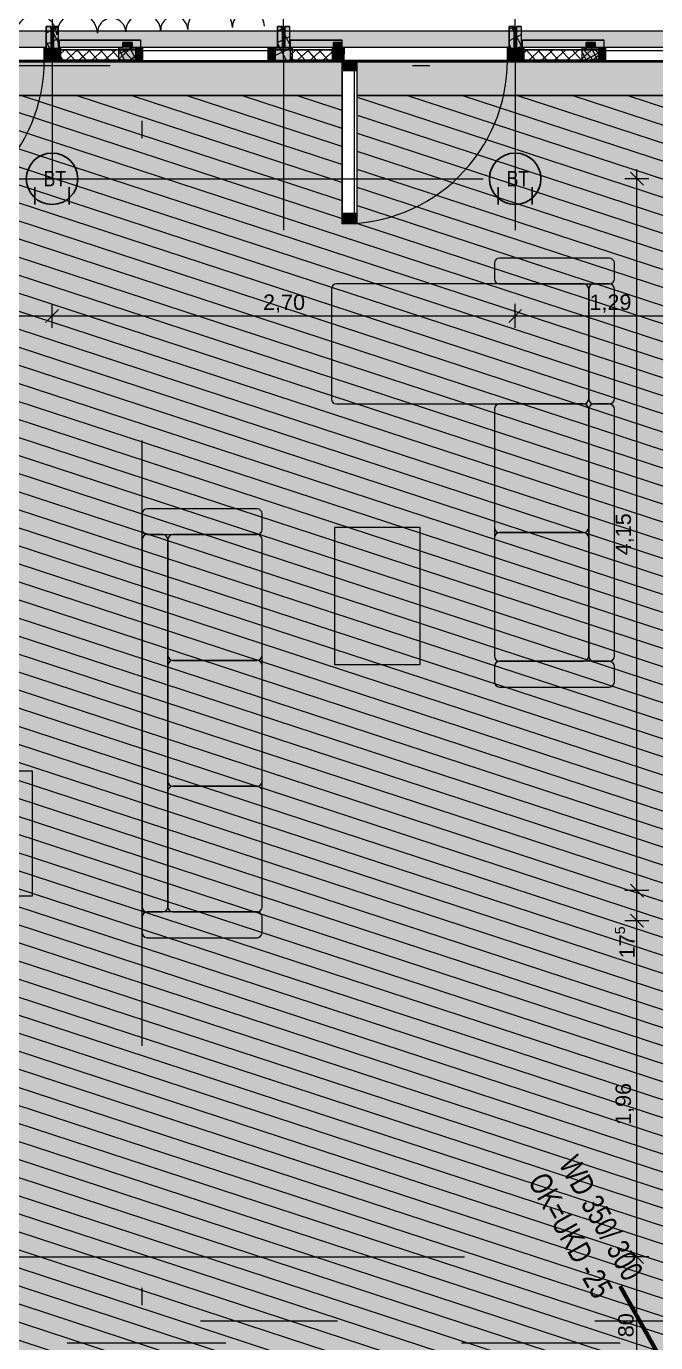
# Model space of a CAD drawing. Header units: metres. Extents: x -22.4 to 53.1, y 133.6 to 157.9.
# Drawn here: x -5.83 to -2.16, y 145.6 to 153.28 of the extents above; entities that cross this region are included whole.
import ezdxf

# ---------------------------------------------------------------- set-up
doc = ezdxf.new("R2010")
doc.units = ezdxf.units.M
doc.header["$MEASUREMENT"] = 0
for name, pattern in [('Achse', [0.0023, 0.0015, -0.0008]), ('Punktlinie', [0.0035, 0, -0.0035]), ('Strichlinie-über-Schnitt', [0.0023, 0.0008, -0.0015]), ('Strichlinie_ eng', [0.0023, 0.0015, -0.0008]), ('Strichpunktlinie', [0.006703, 0.003528, -0.001764, 0, -0.001411]), ('Wipeout_Contour', [1, 0, -1])]:
    doc.linetypes.add(name, pattern=pattern)
for name, color, linetype in [('00  Raster', 7, 'Continuous'), ('00  Raster Ausbau', 7, 'Continuous'), ('10  Fassade', 7, 'Continuous'), ('10  Fassade_Deckschraffur', 7, 'Continuous'), ('10  Fassade_Schnittschraffur', 7, 'Continuous'), ('10  Wand Massiv_Deckschraffur', 7, 'Continuous'), ('10  Wand Massiv_Fenster', 7, 'Continuous'), ('20  Möbel', 7, 'Continuous'), ('20  TGA - Revi+BT', 7, 'Continuous'), ('20  Wand Leichtbau', 7, 'Continuous'), ('40 Bemaßung 1_ 50 Bodenspiegel', 7, 'Continuous'), ('50  NUF - Raumstempel', 7, 'Continuous'), ('EPS-SUD-BD', 7, 'Continuous'), ('Neubau_00  Indexwolken', 7, 'Continuous'), ('Neubau_20  Boden Aufbauten', 7, 'Continuous'), ('Neubau_20  Boden Aufbauten_Deckschraffur', 7, 'Continuous'), ('Neubau_20  TGA - Revi+BT', 7, 'Continuous'), ('Neubau_50 NUF - Raumstempel MIETERAUSBAU', 7, 'Continuous')]:
    doc.layers.add(name, color=color, linetype=linetype)
doc.styles.add('ERSTELLTER_STIL_1', font='')
doc.styles.add('ERSTELLTER_STIL_2', font='')
doc.styles.add('ERSTELLTER_STIL_4', font='')
doc.styles.get('ERSTELLTER_STIL_1').set_extended_font_data('Arial')
doc.styles.get('ERSTELLTER_STIL_2').set_extended_font_data('Arial Narrow')
doc.styles.get('ERSTELLTER_STIL_4').set_extended_font_data('Arial Unicode MS')
pattern_1 = [(41.86749, (-110.10794, 75.264664), (-0.033370506, 0.037234518), []), (131.86749, (-110.10794, 75.264664), (0.037234518, 0.033370506), [])]
pattern_2 = [(26.86749, (-110.10794, 75.264664), (-0.027115717, 0.053523246), []), (116.86749, (-110.10794, 75.264664), (0.053523246, 0.027115717), [])]

msp = doc.modelspace()

# ---------------------------------------------------------------- hatches: boundary and pattern name
at = {"layer": 'Neubau_20  Boden Aufbauten_Deckschraffur', "linetype": 'Continuous', "lineweight": 18, "true_color": 0xd5d5ff}
msp.add_hatch(color=254, dxfattribs=at).paths.add_polyline_path([(-9.7566, 152.8749), (-9.7566, 150.225), (-9.8816, 150.225), (-9.8816, 145.6129), (-12.369, 145.613), (-12.369, 145.305), (-1.7416, 145.3049), (-1.7416, 145.7299), (1.0809, 145.7299), (1.0809, 148.1899), (-1.5691, 148.1899), (-1.5691, 152.8751)])
at = {"layer": 'Neubau_20  Boden Aufbauten_Deckschraffur', "linetype": 'Continuous', "lineweight": 0, "true_color": 0xffffff}
h = msp.add_hatch(dxfattribs=at)
h.set_pattern_fill('Holz_Schalung_liegend__1_A0', style=0, pattern_type=2)
h.set_pattern_definition([(341.86749, (-110.10794, 75.26466), (0.03112157, 0.09503393), [])])
h.paths.add_polyline_path([(-9.7566, 152.8749), (-9.7566, 150.225), (-9.8816, 150.225), (-9.8816, 145.6129), (-12.369, 145.613), (-12.369, 145.305), (-1.7416, 145.3049), (-1.7416, 145.7299), (1.0809, 145.7299), (1.0809, 148.1899), (-1.5691, 148.1899), (-1.5691, 152.8751)])

# ---------------------------------------------------------------- linework, layer by layer
at = {"layer": '00  Raster', "color": 5, "linetype": 'Strichpunktlinie', "lineweight": 13, "ltscale": 1000}
msp.add_line((-20.4108, 146.1049), (33.1556, 146.1049), dxfattribs=at)
at = {"layer": '20  Möbel', "color": 9, "linetype": 'Continuous', "lineweight": 18, "ltscale": 1000}
for p, q in [((-3.103, 151.8968), (-3.103, 151.8068)), ((-2.433, 151.9268), (-3.073, 151.9268)), ((-2.403, 151.8068), (-2.403, 151.8968)), ((-4.053, 151.7468), (-4.053, 151.1068)), ((-2.583, 151.7768), (-4.023, 151.7768)), ((-3.073, 151.7768), (-2.433, 151.7768)), ((-2.553, 151.1068), (-2.553, 151.7468)), ((-2.553, 151.7468), (-2.553, 151.1068)), ((-2.433, 151.7768), (-2.523, 151.7768)), ((-2.403, 151.1068), (-2.403, 151.7468)), ((-4.023, 151.0768), (-2.583, 151.0768)), ((-3.103, 151.0468), (-3.103, 150.3568)), ((-3.103, 151.0468), (-3.103, 149.6068)), ((-2.583, 151.0768), (-3.073, 151.0768)), ((-2.583, 151.0768), (-3.073, 151.0768)), ((-2.553, 150.3568), (-2.553, 151.0468)), ((-2.553, 149.6068), (-2.553, 151.0468)), ((-2.553, 151.0468), (-2.553, 149.6068)), ((-2.523, 151.0768), (-2.433, 151.0768)), ((-2.433, 151.0768), (-2.523, 151.0768)), ((-2.403, 149.6068), (-2.403, 151.0468)), ((-5.1566, 150.4356), (-5.1566, 150.3456)), ((-4.4866, 150.4656), (-5.1266, 150.4656)), ((-4.4566, 150.3456), (-4.4566, 150.4356)), ((-3.073, 150.3268), (-2.583, 150.3268)), ((-2.583, 150.3268), (-3.073, 150.3268)), ((-5.1566, 150.2856), (-5.1566, 148.1456)), ((-5.0366, 150.3156), (-5.1266, 150.3156)), ((-5.1266, 150.3156), (-4.4866, 150.3156)), ((-5.0066, 150.2856), (-5.0066, 149.6123)), ((-5.0066, 150.2856), (-5.0066, 148.1456)), ((-5.0066, 148.1456), (-5.0066, 150.2856)), ((-4.4866, 150.3156), (-4.9766, 150.3156)), ((-4.4866, 150.3156), (-4.9766, 150.3156)), ((-4.4566, 149.6123), (-4.4566, 150.2856)), ((-4.4566, 148.1456), (-4.4566, 150.2856)), ((-3.103, 150.2968), (-3.103, 149.6068)), ((-2.553, 149.6068), (-2.553, 150.2968)), ((-4.4866, 149.5823), (-4.9766, 149.5823)), ((-4.9766, 149.5823), (-4.4866, 149.5823)), ((-3.073, 149.5768), (-2.583, 149.5768)), ((-3.073, 149.5768), (-2.583, 149.5768)), ((-2.433, 149.5768), (-3.073, 149.5768)), ((-2.523, 149.5768), (-2.433, 149.5768)), ((-5.0066, 149.5523), (-5.0066, 148.8789)), ((-4.4566, 148.8789), (-4.4566, 149.5523)), ((-3.103, 149.5468), (-3.103, 149.4568)), ((-2.403, 149.4568), (-2.403, 149.5468)), ((-3.073, 149.4268), (-2.433, 149.4268)), ((-5.0066, 148.8189), (-5.0066, 148.1456)), ((-4.4866, 148.8489), (-4.9766, 148.8489)), ((-4.9766, 148.8489), (-4.4866, 148.8489)), ((-4.4566, 148.1456), (-4.4566, 148.8189)), ((-5.1266, 148.1156), (-5.0366, 148.1156)), ((-4.4866, 148.1156), (-5.1266, 148.1156)), ((-4.9766, 148.1156), (-4.4866, 148.1156)), ((-4.9766, 148.1156), (-4.4866, 148.1156)), ((-5.1566, 148.0856), (-5.1566, 147.9956)), ((-4.4566, 147.9956), (-4.4566, 148.0856)), ((-5.1266, 147.9656), (-4.4866, 147.9656))]:
    msp.add_line(p, q, dxfattribs=at)
at = {"layer": '20  Möbel', "color": 9, "linetype": 'Continuous', "lineweight": 18, "ltscale": 1000, "flags": 128}
msp.add_lwpolyline([(-3.5347, 149.5573), (-3.5347, 150.3573), (-4.0347, 150.3573), (-4.0347, 149.5573)], close=True, dxfattribs=at)
at = {"layer": '20  Möbel', "color": 9, "linetype": 'Continuous', "lineweight": 18, "ltscale": 1000}
for centre, start, end in [((-3.073, 151.8968), 90, 180), ((-2.433, 151.8968), 0, 90), ((-3.073, 151.8068), 180, 270), ((-2.433, 151.8068), 270, 0), ((-4.023, 151.7468), 90, 180), ((-2.583, 151.7468), 0, 90), ((-2.523, 151.7468), 90, 180), ((-2.433, 151.7468), 0, 90), ((-4.023, 151.1068), 180, 270), ((-2.583, 151.1068), 270, 0), ((-2.523, 151.1068), 180, 270), ((-2.433, 151.1068), 270, 0), ((-3.073, 151.0468), 90, 180), ((-3.073, 151.0468), 90, 180), ((-2.583, 151.0468), 0, 90), ((-2.583, 151.0468), 0, 90), ((-2.523, 151.0468), 90, 180), ((-2.433, 151.0468), 0, 90), ((-5.1266, 150.4356), 90, 180), ((-4.4866, 150.4356), 0, 90), ((-5.1266, 150.3456), 180, 270), ((-4.4866, 150.3456), 270, 0), ((-3.073, 150.3568), 180, 270), ((-3.073, 150.2968), 90, 180), ((-2.583, 150.3568), 270, 0), ((-2.583, 150.2968), 0, 90), ((-5.1266, 150.2856), 90, 180), ((-5.0366, 150.2856), 0, 90), ((-4.9766, 150.2856), 90, 180), ((-4.9766, 150.2856), 90, 180), ((-4.4866, 150.2856), 0, 90), ((-4.4866, 150.2856), 0, 90), ((-4.9766, 149.6123), 180, 270), ((-4.9766, 149.5523), 90, 180), ((-4.4866, 149.6123), 270, 0), ((-4.4866, 149.5523), 0, 90), ((-3.073, 149.6068), 180, 270), ((-3.073, 149.6068), 180, 270), ((-3.073, 149.5468), 90, 180), ((-2.583, 149.6068), 270, 0), ((-2.583, 149.6068), 270, 0), ((-2.523, 149.6068), 180, 270), ((-2.433, 149.6068), 270, 0), ((-2.433, 149.5468), 0, 90), ((-3.073, 149.4568), 180, 270), ((-2.433, 149.4568), 270, 0), ((-4.9766, 148.8789), 180, 270), ((-4.4866, 148.8789), 270, 0), ((-4.9766, 148.8189), 90, 180), ((-4.4866, 148.8189), 0, 90), ((-5.1266, 148.1456), 180, 270), ((-5.1266, 148.0856), 90, 180), ((-5.0366, 148.1456), 270, 0), ((-4.9766, 148.1456), 180, 270), ((-4.9766, 148.1456), 180, 270), ((-4.4866, 148.1456), 270, 0), ((-4.4866, 148.1456), 270, 0), ((-4.4866, 148.0856), 0, 90), ((-5.1266, 147.9956), 180, 270), ((-4.4866, 147.9956), 270, 0)]:
    msp.add_arc(centre, 0.03, start, end, dxfattribs=at)
at = {"layer": '20  Wand Leichtbau', "color": 7, "linetype": 'Strichlinie-über-Schnitt', "lineweight": 18, "ltscale": 1000, "flags": 128}
for points in [[(-1.7166, 145.7299), (-12.4941, 145.7299)], [(-1.7166, 145.7299), (-12.4941, 145.7299)], [(-12.4941, 145.6049), (-1.7166, 145.6049)], [(-12.3691, 145.6049), (-1.7166, 145.6049)]]:
    msp.add_lwpolyline(points, dxfattribs=at)
at = {"layer": '40 Bemaßung 1_ 50 Bodenspiegel', "color": 7, "linetype": 'Continuous', "lineweight": 13, "ltscale": 1000}
for p, q in [((-2.2342, 152.3524), (-2.3092, 152.4274)), ((-2.2717, 152.3899), (-2.2717, 152.4462)), ((-2.2014, 152.3899), (-2.342, 152.3899)), ((-2.2717, 148.2399), (-2.2717, 152.3899)), ((-5.6441, 151.6278), (-5.7191, 151.5528)), ((-5.6816, 151.5199), (-5.6816, 151.6606)), ((-2.9441, 151.6278), (-3.0191, 151.5528)), ((-2.9816, 151.5199), (-2.9816, 151.6606)), ((-7.0316, 151.5903), (-5.6816, 151.5903)), ((-5.6816, 151.5903), (-2.9816, 151.5903)), ((-2.9816, 151.5903), (-1.6941, 151.5903)), ((-2.3092, 148.2774), (-2.2342, 148.2024)), ((-2.2014, 148.2399), (-2.342, 148.2399)), ((-2.2717, 148.0649), (-2.2717, 148.2399)), ((-2.3092, 148.1024), (-2.2342, 148.0274)), ((-2.2014, 148.0649), (-2.342, 148.0649)), ((-2.2717, 146.1049), (-2.2717, 148.0649)), ((-2.2014, 146.1049), (-2.342, 146.1049)), ((-2.3092, 146.1424), (-2.2342, 146.0674)), ((-2.2717, 145.3049), (-2.2717, 146.1049))]:
    msp.add_line(p, q, dxfattribs=at)
at = {"layer": 'EPS-SUD-BD', "color": 7, "linetype": 'Continuous', "lineweight": 100, "ltscale": 1000}
msp.add_line((-1.767, 144.8598), (-2.3689, 145.9339), dxfattribs=at)
at = {"layer": 'Neubau_20  Boden Aufbauten', "color": 7, "linetype": 'Continuous', "lineweight": 13, "ltscale": 1000, "flags": 128}
msp.add_lwpolyline([(-9.7566, 152.8749), (-9.7566, 150.225), (-9.8816, 150.225), (-9.8816, 145.6129), (-12.369, 145.613), (-12.369, 145.305), (-1.7416, 145.3049), (-1.7416, 145.7299), (1.0809, 145.7299), (1.0809, 148.1899), (-1.5691, 148.1899), (-1.5691, 152.8751)], close=True, dxfattribs=at)
at = {"layer": 'Neubau_20  TGA - Revi+BT', "color": 1, "linetype": 'Continuous', "lineweight": 25, "ltscale": 1000}
for p, q in [((-5.7816, 152.2399), (-5.7816, 152.3399)), ((-5.5816, 152.2399), (-5.5816, 152.3399)), ((-3.0816, 152.2399), (-3.0816, 152.3399)), ((-2.8816, 152.2399), (-2.8816, 152.3399))]:
    msp.add_line(p, q, dxfattribs=at)
for centre in [(-5.6816, 152.3899), (-2.9816, 152.3899)]:
    msp.add_circle(centre, 0.15, dxfattribs=at)
at = {"layer": 'Neubau_50 NUF - Raumstempel MIETERAUSBAU', "color": 7, "linetype": 'Continuous', "lineweight": 13, "ltscale": 1000}
for p, q in [((-5.7948, 148.9368), (-6.7618, 148.9368)), ((-5.7948, 148.21), (-5.7948, 148.9368)), ((-6.7618, 148.21), (-5.7948, 148.21))]:
    msp.add_line(p, q, dxfattribs=at)

# ---------------------------------------------------------------- texts
at = {"layer": '20  TGA - Revi+BT', "color": 1, "linetype": 'Continuous', "lineweight": 25, "char_height": 0.09, "attachment_point": 6, "rotation": 359.99983, "style": 'ERSTELLTER_STIL_2'}
for insert in [(-5.5997, 152.3904), (-2.8997, 152.3904)]:
    msp.add_mtext('\\A1;{\\pqr;\\fArial Narrow|b0|i0|c0|p38;BT }', dxfattribs=dict(at, insert=insert))
at = {"layer": '40 Bemaßung 1_ 50 Bodenspiegel', "color": 7, "linetype": 'Continuous', "lineweight": 13, "char_height": 0.09, "width": 0.239452, "attachment_point": 7, "style": 'ERSTELLTER_STIL_1'}
for s, insert in [('\\A1;{\\pql;\\fArial|b0|i0|c0|p38;2,70}', (-4.4513, 151.6083)), ('\\A1;{\\pql;\\fArial|b0|i0|c0|p38;1,29}', (-2.5484, 151.6083))]:
    msp.add_mtext(s, dxfattribs=dict(at, insert=insert))
at = {"layer": '40 Bemaßung 1_ 50 Bodenspiegel', "color": 7, "linetype": 'Continuous', "lineweight": 13, "char_height": 0.09, "attachment_point": 7, "rotation": 89.99998, "style": 'ERSTELLTER_STIL_1'}
for s, insert, width in [('\\A1;{\\pql;\\fArial|b0|i0|c0|p38;4,15}', (-2.2897, 150.1952), 0.239452), ('\\A1;{\\pql;\\fArial|b0|i0|c0|p38;1,96}', (-2.2897, 146.8743), 0.239452), ('\\A1;{\\pql;\\fArial|b0|i0|c0|p38;80}', (-2.2897, 145.6366), 0.136595)]:
    msp.add_mtext(s, dxfattribs=dict(at, insert=insert, width=width))
at = {"layer": '40 Bemaßung 1_ 50 Bodenspiegel', "color": 7, "linetype": 'Continuous', "lineweight": 13, "insert": (-2.2578, 147.8457), "char_height": 0.09, "attachment_point": 7, "rotation": 89.99998, "style": 'ERSTELLTER_STIL_1'}
msp.add_mtext('\\A1;{\\pql;\\fArial|b0|i0|c0|p38;17\\fArial|b0|i0|c0|p38;\\A1{\\H.66x;\\S5^  ;}}', dxfattribs=at)
at = {"layer": '50  NUF - Raumstempel', "color": 7, "linetype": 'Continuous', "lineweight": 100, "char_height": 0.13, "attachment_point": 1, "rotation": 299.26249, "style": 'ERSTELLTER_STIL_4'}
for s, insert in [('\\A1;{\\W0.750000x;\\pql;\\fArial Unicode MS|b0|i0|c0|p34;WD 350/ 300}', (-2.6178, 146.7101)), ('\\A1;{\\W0.750000x;\\pql;\\fArial Unicode MS|b0|i0|c0|p34;OK=UKD -25}', (-2.7963, 146.6101))]:
    msp.add_mtext(s, dxfattribs=dict(at, insert=insert))

# ---------------------------------------------------------------- wipeouts: each hides what was drawn before it
at = {"color": 254, "linetype": 'Wipeout_Contour', "lineweight": 0, "ltscale": 620.542959}
msp.add_wipeout([(-8.8716, 153.1481), (33.1556, 153.1481), (33.1556, 153.3299), (-8.8716, 153.3299)], dxfattribs=at).dxf.layer = '10  Fassade_Deckschraffur'

# ---------------------------------------------------------------- next in the draw order: hatches: boundary and pattern name
at = {"layer": '10  Fassade', "linetype": 'Continuous', "lineweight": 0, "true_color": 0xffffff}
for points in [[(-5.6391, 153.1999), (-5.6391, 153.1969), (-5.1656, 153.1969), (-5.1656, 153.1999)], [(-4.2916, 153.1999), (-4.2916, 153.1969), (-3.9926, 153.1969), (-3.9926, 153.1999)], [(-2.9391, 153.1999), (-2.9391, 153.1969), (-2.4656, 153.1969), (-2.4656, 153.1999)]]:
    msp.add_hatch(color=7, dxfattribs=at).paths.add_polyline_path(points)

# ---------------------------------------------------------------- next in the draw order: linework, layer by layer
at = {"layer": '10  Fassade', "color": 7, "linetype": 'Continuous', "lineweight": 13, "ltscale": 1000}
for p, q in [((-5.6891, 153.2774), (-5.7166, 153.2774)), ((-5.6466, 153.2774), (-5.6741, 153.2774)), ((-4.3391, 153.2774), (-4.3666, 153.2774)), ((-4.2966, 153.2774), (-4.3241, 153.2774)), ((-2.9891, 153.2774), (-3.0166, 153.2774)), ((-2.9466, 153.2774), (-2.9741, 153.2774))]:
    msp.add_line(p, q, dxfattribs=at)
at = {"layer": '10  Fassade', "color": 7, "linetype": 'Strichlinie_ eng', "lineweight": 18, "ltscale": 1000, "flags": 128}
for points in [[(-5.7166, 153.2774), (-5.6891, 153.2774)], [(-5.6741, 153.2774), (-5.6466, 153.2774)], [(-4.3666, 153.2774), (-4.3391, 153.2774)], [(-4.3241, 153.2774), (-4.2966, 153.2774)], [(-3.0166, 153.2774), (-2.9891, 153.2774)], [(-2.9741, 153.2774), (-2.9466, 153.2774)]]:
    msp.add_lwpolyline(points, dxfattribs=at)
at = {"layer": '10  Fassade', "color": 7, "linetype": 'Continuous', "lineweight": 18, "ltscale": 1000, "flags": 128}
for points in [[(-5.6391, 153.1999), (-5.1656, 153.1999), (-5.1656, 153.1969), (-5.6391, 153.1969)], [(-4.2916, 153.1999), (-3.9926, 153.1999), (-3.9926, 153.1969), (-4.2916, 153.1969)], [(-2.9391, 153.1999), (-2.4656, 153.1999), (-2.4656, 153.1969), (-2.9391, 153.1969)]]:
    msp.add_lwpolyline(points, close=True, dxfattribs=at)
at = {"layer": '10  Wand Massiv_Fenster', "color": 7, "linetype": 'Continuous', "lineweight": 13, "ltscale": 1000}
msp.add_line((33.1556, 153.2499), (-8.8716, 153.2499), dxfattribs=at)
at = {"layer": 'Neubau_00  Indexwolken', "color": 1, "linetype": 'Continuous', "lineweight": 13, "ltscale": 1000}
for centre, radius in [((-4.7599, 153.2661), 0.1308), ((-5.7749, 153.224), 0.1214), ((-5.535, 153.234), 0.1187), ((-5.3338, 153.2423), 0.0826), ((-5.1499, 153.2499), 0.1014), ((-4.9695, 153.2574), 0.079), ((-4.5361, 153.2754), 0.0932)]:
    msp.add_arc(centre, radius, 2.37566, 182.37566, dxfattribs=at)

# ---------------------------------------------------------------- next in the draw order: wipeouts: each hides what was drawn before it
at = {"color": 254, "linetype": 'Wipeout_Contour', "lineweight": 0, "ltscale": 620.177937}
msp.add_wipeout([(-8.8716, 153.1481), (-8.8716, 153.1451), (33.1556, 153.1451), (33.1556, 153.1481)], dxfattribs=at).dxf.layer = '10  Fassade_Deckschraffur'
at = {"color": 254, "linetype": 'Wipeout_Contour', "lineweight": 0, "ltscale": 619.490873}
msp.add_wipeout([(-8.8716, 153.0705), (-8.8716, 152.875), (33.1556, 152.875), (33.1556, 153.0705)], dxfattribs=at).dxf.layer = '10  Fassade_Deckschraffur'

# ---------------------------------------------------------------- next in the draw order: linework, layer by layer
at = {"layer": '10  Fassade', "color": 7, "linetype": 'Strichlinie_ eng', "lineweight": 18, "ltscale": 1000, "flags": 128}
for points in [[(-5.2686, 153.1849), (-5.2146, 153.1849)], [(-4.0406, 153.1849), (-3.9926, 153.1849)], [(-2.5686, 153.1849), (-2.5146, 153.1849)]]:
    msp.add_lwpolyline(points, dxfattribs=at)
at = {"layer": '10  Fassade', "color": 7, "linetype": 'Continuous', "lineweight": 18, "ltscale": 1000, "flags": 128}
msp.add_lwpolyline([(-8.8716, 152.875), (33.1556, 152.875)], dxfattribs=at)
at = {"layer": '10  Wand Massiv_Fenster', "color": 7, "linetype": 'Continuous', "lineweight": 13, "ltscale": 1000}
msp.add_line((33.1556, 152.8749), (-8.8716, 152.8749), dxfattribs=at)

# ---------------------------------------------------------------- next in the draw order: wipeouts: each hides what was drawn before it
at = {"color": 254, "linetype": 'Wipeout_Contour', "lineweight": 0, "ltscale": 620.03891}
msp.add_wipeout([(-8.8716, 153.1419), (-8.8716, 153.0809), (33.1556, 153.0809), (33.1556, 153.1419)], dxfattribs=at).dxf.layer = '10  Fassade_Deckschraffur'

# ---------------------------------------------------------------- next in the draw order: linework, layer by layer
at = {"layer": '10  Fassade', "color": 7, "linetype": 'Continuous', "lineweight": 13, "ltscale": 1000}
for p, q in [((-5.6741, 153.2774), (-5.6741, 153.1549)), ((-4.3391, 153.2774), (-4.3391, 153.1549)), ((-4.3241, 153.2774), (-4.3241, 153.1549)), ((-2.9741, 153.2774), (-2.9741, 153.1549)), ((-4.3241, 153.1549), (-4.3391, 153.1549))]:
    msp.add_line(p, q, dxfattribs=at)
at = {"layer": '10  Fassade', "color": 7, "linetype": 'Strichlinie_ eng', "lineweight": 18, "ltscale": 1000, "flags": 128}
for points in [[(-5.7166, 153.1549), (-5.7166, 153.2774)], [(-5.6891, 153.2774), (-5.6891, 153.1549)], [(-5.6741, 153.1549), (-5.6741, 153.2774)], [(-5.6466, 153.2774), (-5.6466, 153.1549)], [(-4.3666, 153.1549), (-4.3666, 153.2774)], [(-4.3391, 153.2774), (-4.3391, 153.1549)], [(-4.3241, 153.1549), (-4.3241, 153.2774)], [(-4.2966, 153.2774), (-4.2966, 153.1549)], [(-3.0166, 153.1549), (-3.0166, 153.2774)], [(-2.9891, 153.2774), (-2.9891, 153.1549)], [(-2.9741, 153.1549), (-2.9741, 153.2774)], [(-2.9466, 153.2774), (-2.9466, 153.1549)], [(-5.2686, 153.1549), (-5.2686, 153.1849)], [(-5.2146, 153.1849), (-5.2146, 153.1549)], [(-4.0406, 153.1549), (-4.0406, 153.1849)], [(-3.9926, 153.1849), (-3.9926, 153.1549)], [(-2.5686, 153.1549), (-2.5686, 153.1849)], [(-2.5146, 153.1849), (-2.5146, 153.1549)], [(33.1556, 153.1549), (32.5564, 153.1549), (32.1184, 153.1549), (31.0859, 153.1549), (30.7684, 153.1549), (29.8564, 153.1549), (29.4184, 153.1549), (28.3859, 153.1549), (28.0684, 153.1549), (27.1564, 153.1549), (26.7184, 153.1549), (25.6859, 153.1549), (25.3684, 153.1549), (24.4564, 153.1549), (24.0184, 153.1549), (22.9859, 153.1549), (22.6684, 153.1549), (21.7564, 153.1549), (21.3184, 153.1549), (20.2859, 153.1549), (19.9684, 153.1549), (19.0564, 153.1549), (18.6184, 153.1549), (17.5859, 153.1549), (17.2684, 153.1549), (16.3564, 153.1549), (15.9184, 153.1549), (14.8859, 153.1549), (14.5684, 153.1549), (13.6564, 153.1549), (13.2184, 153.1549), (12.1859, 153.1549), (11.8684, 153.1549), (10.9564, 153.1549), (10.5184, 153.1549), (9.4859, 153.1549), (9.1684, 153.1549), (8.2564, 153.1549), (7.8184, 153.1549), (6.7859, 153.1549), (6.4684, 153.1549), (5.5564, 153.1549), (5.1184, 153.1549), (4.0859, 153.1549), (3.7684, 153.1549), (2.8564, 153.1549), (2.4184, 153.1549), (1.3859, 153.1549), (1.0684, 153.1549), (0.1564, 153.1549), (-0.2816, 153.1549), (-1.3141, 153.1549), (-1.6316, 153.1549), (-2.5436, 153.1549), (-2.9816, 153.1549), (-4.0141, 153.1549), (-4.3316, 153.1549), (-5.2436, 153.1549), (-5.6816, 153.1549), (-6.7141, 153.1549), (-7.0316, 153.1549), (-7.9436, 153.1549), (-8.8716, 153.1549)]]:
    msp.add_lwpolyline(points, dxfattribs=at)
at = {"layer": '10  Fassade', "color": 7, "linetype": 'Continuous', "lineweight": 18, "ltscale": 1000, "flags": 128}
for points in [[(-8.8716, 153.1481), (33.1556, 153.1481)], [(-8.8716, 153.1451), (33.1556, 153.1451)], [(-8.8716, 153.1419), (33.1556, 153.1419)]]:
    msp.add_lwpolyline(points, dxfattribs=at)

# ---------------------------------------------------------------- next in the draw order: wipeouts: each hides what was drawn before it
at = {"color": 254, "linetype": 'Wipeout_Contour', "lineweight": 0, "ltscale": 619.908534}
msp.add_wipeout([(-8.8716, 153.0759), (33.1556, 153.0759), (33.1556, 153.0809), (-8.8716, 153.0809)], dxfattribs=at).dxf.layer = '10  Fassade_Deckschraffur'

# ---------------------------------------------------------------- next in the draw order: wipeouts: each hides what was drawn before it
at = {"color": 254, "linetype": 'Wipeout_Contour', "lineweight": 0, "ltscale": 619.88798}
msp.add_wipeout([(-8.8716, 153.0759), (-8.8716, 153.0705), (33.1556, 153.0705), (33.1556, 153.0759)], dxfattribs=at).dxf.layer = '10  Fassade_Deckschraffur'

# ---------------------------------------------------------------- next in the draw order: hatches: boundary and pattern name
at = {"layer": '10  Wand Massiv_Deckschraffur', "linetype": 'Continuous', "lineweight": 0, "true_color": 0xffffff}
msp.add_hatch(color=7, dxfattribs=at).paths.add_polyline_path([(-8.8716, 152.8749), (33.1556, 152.8749), (33.1556, 153.2499), (-8.8716, 153.2499)])

# ---------------------------------------------------------------- next in the draw order: linework, layer by layer
at = {"layer": '00  Raster Ausbau', "color": 251, "linetype": 'Achse', "lineweight": 18, "ltscale": 1000, "true_color": 0x5f5f5f}
for q in [(-4.3316, 154.0899), (-4.3316, 152.0899)]:
    msp.add_line((-4.3316, 153.0899), q, dxfattribs=at)
at = {"layer": '00  Raster Ausbau', "color": 9, "linetype": 'Achse', "lineweight": 18, "ltscale": 1000}
for p, q in [((-2.9816, 153.0899), (-2.9816, 154.0899)), ((-5.6816, 153.3899), (-5.6816, 152.3899)), ((-2.9816, 153.0899), (-2.9816, 152.0899))]:
    msp.add_line(p, q, dxfattribs=at)
at = {"layer": '10  Fassade', "color": 7, "linetype": 'Strichpunktlinie', "lineweight": 13, "ltscale": 1000}
msp.add_line((-8.8716, 153.0499), (33.1556, 153.0499), dxfattribs=at)
at = {"layer": '10  Fassade', "color": 7, "linetype": 'Continuous', "lineweight": 18, "ltscale": 1000, "flags": 128}
for points in [[(-8.8716, 153.0809), (33.1556, 153.0809)], [(-8.8716, 153.0759), (33.1556, 153.0759)], [(-8.8716, 153.0705), (33.1556, 153.0705)]]:
    msp.add_lwpolyline(points, dxfattribs=at)
at = {"layer": '10  Fassade', "color": 7, "linetype": 'Strichlinie_ eng', "lineweight": 18, "ltscale": 1000, "flags": 128}
msp.add_lwpolyline([(33.1556, 153.0799), (32.5564, 153.0799), (32.1184, 153.0799), (31.0859, 153.0799), (30.7684, 153.0799), (29.8564, 153.0799), (29.4184, 153.0799), (28.3859, 153.0799), (28.0684, 153.0799), (27.1564, 153.0799), (26.7184, 153.0799), (25.6859, 153.0799), (25.3684, 153.0799), (24.4564, 153.0799), (24.0184, 153.0799), (22.9859, 153.0799), (22.6684, 153.0799), (21.7564, 153.0799), (21.3184, 153.0799), (20.2859, 153.0799), (19.9684, 153.0799), (19.0564, 153.0799), (18.6184, 153.0799), (17.5859, 153.0799), (17.2684, 153.0799), (16.3564, 153.0799), (15.9184, 153.0799), (14.8859, 153.0799), (14.5684, 153.0799), (13.6564, 153.0799), (13.2184, 153.0799), (12.1859, 153.0799), (11.8684, 153.0799), (10.9564, 153.0799), (10.5184, 153.0799), (9.4859, 153.0799), (9.1684, 153.0799), (8.2564, 153.0799), (7.8184, 153.0799), (6.7859, 153.0799), (6.4684, 153.0799), (5.5564, 153.0799), (5.1184, 153.0799), (4.0859, 153.0799), (3.7684, 153.0799), (2.8564, 153.0799), (2.4184, 153.0799), (1.3859, 153.0799), (1.0684, 153.0799), (0.1564, 153.0799), (-0.2816, 153.0799), (-1.3141, 153.0799), (-1.6316, 153.0799), (-2.5436, 153.0799), (-2.9816, 153.0799), (-4.0141, 153.0799), (-4.3316, 153.0799), (-5.2436, 153.0799), (-5.6816, 153.0799), (-6.7141, 153.0799), (-7.0316, 153.0799), (-7.9436, 153.0799), (-8.8716, 153.0799)], dxfattribs=at)

# ---------------------------------------------------------------- next in the draw order: wipeouts: each hides what was drawn before it
at = {"color": 254, "linetype": 'Wipeout_Contour', "lineweight": 0, "ltscale": 612.978514}
msp.add_wipeout([(-6.6796, 153.1549), (-6.6796, 153.0799), (-5.7266, 153.0799), (-5.7266, 153.1549)], dxfattribs=at).dxf.layer = '10  Fassade_Deckschraffur'
at = {"color": 254, "linetype": 'Wipeout_Contour', "lineweight": 0, "ltscale": 612.863001}
msp.add_wipeout([(-5.6316, 153.1549), (-5.6316, 153.0799), (-5.2936, 153.0799), (-5.2936, 153.1549)], dxfattribs=at).dxf.layer = '10  Fassade_Deckschraffur'
at = {"color": 254, "linetype": 'Wipeout_Contour', "lineweight": 0, "ltscale": 612.774542}
msp.add_wipeout([(-5.1936, 153.1549), (-5.1936, 153.0799), (-4.3816, 153.0799), (-4.3816, 153.1549)], dxfattribs=at).dxf.layer = '10  Fassade_Deckschraffur'
at = {"color": 254, "linetype": 'Wipeout_Contour', "lineweight": 0, "ltscale": 612.69968}
msp.add_wipeout([(-4.2816, 153.1549), (-4.2816, 153.0799), (-4.0486, 153.0799), (-4.0486, 153.1549)], dxfattribs=at).dxf.layer = '10  Fassade_Deckschraffur'
at = {"color": 254, "linetype": 'Wipeout_Contour', "lineweight": 0, "ltscale": 612.636281}
msp.add_wipeout([(-3.9796, 153.1549), (-3.9796, 153.0799), (-3.0266, 153.0799), (-3.0266, 153.1549)], dxfattribs=at).dxf.layer = '10  Fassade_Deckschraffur'
at = {"color": 254, "linetype": 'Wipeout_Contour', "lineweight": 0, "ltscale": 612.572995}
msp.add_wipeout([(-2.9316, 153.1549), (-2.9316, 153.0799), (-2.5936, 153.0799), (-2.5936, 153.1549)], dxfattribs=at).dxf.layer = '10  Fassade_Deckschraffur'
at = {"color": 254, "linetype": 'Wipeout_Contour', "lineweight": 0, "ltscale": 612.532048}
msp.add_wipeout([(-2.4936, 153.1549), (-2.4936, 153.0799), (-1.6816, 153.0799), (-1.6816, 153.1549)], dxfattribs=at).dxf.layer = '10  Fassade_Deckschraffur'
at = {"color": 254, "linetype": 'Wipeout_Contour', "lineweight": 0, "ltscale": 610.622013}
msp.add_wipeout([(-3.9044, 153.0199), (-3.9894, 153.0199), (-3.9894, 152.1873), (-3.9044, 152.1873)], dxfattribs=at).dxf.layer = '10  Fassade_Schnittschraffur'

# ---------------------------------------------------------------- next in the draw order: hatches: boundary and pattern name
at = {"layer": '10  Fassade', "linetype": 'Continuous', "lineweight": 13, "true_color": 0x000100}
h = msp.add_hatch(dxfattribs=at)
h.set_pattern_fill('Dämmung__hart_2_0001', color=98, style=0, pattern_type=2)
h.set_pattern_definition(pattern_1)
h.paths.add_polyline_path([(-5.6391, 153.1419), (-5.6391, 153.0819), (-5.1656, 153.0819), (-5.1656, 153.1419)])
h = msp.add_hatch(dxfattribs=at)
h.set_pattern_fill('Dämmung__hart_2_0001', color=98, style=0, pattern_type=2)
h.set_pattern_definition(pattern_1)
h.paths.add_polyline_path([(-4.2916, 153.1419), (-4.2916, 153.0819), (-3.9926, 153.0819), (-3.9926, 153.1419)])
h = msp.add_hatch(dxfattribs=at)
h.set_pattern_fill('Dämmung__hart_2_0001', color=98, style=0, pattern_type=2)
h.set_pattern_definition(pattern_1)
h.paths.add_polyline_path([(-2.9391, 153.1419), (-2.9391, 153.0819), (-2.4656, 153.0819), (-2.4656, 153.1419)])
at = {"layer": '10  Fassade', "linetype": 'Continuous', "lineweight": 0, "true_color": 0xffffff}
for points in [[(-5.6391, 153.0819), (-5.6391, 153.0799), (-5.1656, 153.0799), (-5.1656, 153.0819)], [(-4.2916, 153.0819), (-4.2916, 153.0799), (-3.9926, 153.0799), (-3.9926, 153.0819)], [(-2.9391, 153.0819), (-2.9391, 153.0799), (-2.4656, 153.0799), (-2.4656, 153.0819)]]:
    msp.add_hatch(color=7, dxfattribs=at).paths.add_polyline_path(points)
at = {"layer": '10  Fassade_Schnittschraffur', "linetype": 'Continuous', "lineweight": 0, "true_color": 0xffffff}
for points in [[(-5.7166, 153.2774), (-5.7166, 153.1549), (-5.6891, 153.1549), (-5.6891, 153.2774)], [(-5.6466, 153.1549), (-5.6466, 153.2774), (-5.6741, 153.2774), (-5.6741, 153.1549)], [(-4.3666, 153.2774), (-4.3666, 153.1549), (-4.3391, 153.1549), (-4.3391, 153.2774)], [(-4.2966, 153.2774), (-4.3241, 153.2774), (-4.3241, 153.1549), (-4.2966, 153.1549)], [(-3.0166, 153.2774), (-3.0166, 153.1549), (-2.9891, 153.1549), (-2.9891, 153.2774)], [(-2.9466, 153.1549), (-2.9466, 153.2774), (-2.9741, 153.2774), (-2.9741, 153.1549)], [(-5.2146, 153.1849), (-5.2686, 153.1849), (-5.2686, 153.1549), (-5.2146, 153.1549)], [(-3.9926, 153.1549), (-3.9926, 153.1849), (-4.0406, 153.1849), (-4.0406, 153.1549)], [(-2.5146, 153.1849), (-2.5686, 153.1849), (-2.5686, 153.1549), (-2.5146, 153.1549)], [(-5.7268, 153.1549), (-5.7268, 153.0799), (-5.7266, 153.1549)], [(-5.6741, 153.1549), (-5.6816, 153.1549), (-5.6891, 153.1549), (-5.7166, 153.1549), (-5.7266, 153.1549), (-5.7266, 153.0799), (-5.6316, 153.0799), (-5.6316, 153.1549)], [(-5.1936, 153.1549), (-5.2146, 153.1549), (-5.2686, 153.1549), (-5.2936, 153.1549), (-5.2936, 153.0799), (-5.1936, 153.0799)], [(-5.1936, 153.1549), (-5.1936, 153.0799), (-5.1934, 153.1549)], [(-4.3818, 153.1549), (-4.3818, 153.0799), (-4.3816, 153.1549)], [(-4.2816, 153.1549), (-4.2966, 153.1549), (-4.3241, 153.1549), (-4.3391, 153.1549), (-4.3666, 153.1549), (-4.3816, 153.1549), (-4.3816, 153.0799), (-4.2816, 153.0799)], [(-3.9796, 153.1549), (-3.9926, 153.1549), (-4.0406, 153.1549), (-4.0486, 153.1549), (-4.0486, 153.0799), (-3.9796, 153.0799)], [(-3.9796, 153.1549), (-3.9796, 153.0799), (-3.9794, 153.1549)], [(-3.0268, 153.1549), (-3.0268, 153.0799), (-3.0266, 153.1549)], [(-2.9741, 153.1549), (-2.9816, 153.1549), (-2.9891, 153.1549), (-3.0166, 153.1549), (-3.0266, 153.1549), (-3.0266, 153.0799), (-2.9316, 153.0799), (-2.9316, 153.1549)], [(-2.4936, 153.1549), (-2.5146, 153.1549), (-2.5686, 153.1549), (-2.5936, 153.1549), (-2.5936, 153.0799), (-2.4936, 153.0799)], [(-2.4936, 153.1549), (-2.4936, 153.0799), (-2.4934, 153.1549)], [(-3.9044, 153.0799), (-3.9894, 153.0799), (-3.9894, 153.0199), (-3.9044, 153.0199)], [(-3.9044, 152.1873), (-3.9894, 152.1873), (-3.9894, 152.1273), (-3.9044, 152.1273)]]:
    msp.add_hatch(color=7, dxfattribs=at).paths.add_polyline_path(points)
at = {"layer": '10  Fassade_Schnittschraffur', "linetype": 'Continuous', "lineweight": 13, "true_color": 0x000100}
h = msp.add_hatch(dxfattribs=at)
h.set_pattern_fill('Dämmung__hart_1_0001', color=98, style=0, pattern_type=2)
h.set_pattern_definition(pattern_2)
h.paths.add_polyline_path([(-5.7166, 153.2774), (-5.7166, 153.1549), (-5.6891, 153.1549), (-5.6891, 153.2774)])
h = msp.add_hatch(dxfattribs=at)
h.set_pattern_fill('Dämmung__hart_1_0001', color=98, style=0, pattern_type=2)
h.set_pattern_definition(pattern_2)
h.paths.add_polyline_path([(-5.6466, 153.1549), (-5.6466, 153.2774), (-5.6741, 153.2774), (-5.6741, 153.1549)])
h = msp.add_hatch(dxfattribs=at)
h.set_pattern_fill('Dämmung__hart_1_0001', color=98, style=0, pattern_type=2)
h.set_pattern_definition(pattern_2)
h.paths.add_polyline_path([(-4.3666, 153.2774), (-4.3666, 153.1549), (-4.3391, 153.1549), (-4.3391, 153.2774)])
h = msp.add_hatch(dxfattribs=at)
h.set_pattern_fill('Dämmung__hart_1_0001', color=98, style=0, pattern_type=2)
h.set_pattern_definition(pattern_2)
h.paths.add_polyline_path([(-4.2966, 153.2774), (-4.3241, 153.2774), (-4.3241, 153.1549), (-4.2966, 153.1549)])
h = msp.add_hatch(dxfattribs=at)
h.set_pattern_fill('Dämmung__hart_1_0001', color=98, style=0, pattern_type=2)
h.set_pattern_definition(pattern_2)
h.paths.add_polyline_path([(-3.0166, 153.2774), (-3.0166, 153.1549), (-2.9891, 153.1549), (-2.9891, 153.2774)])
h = msp.add_hatch(dxfattribs=at)
h.set_pattern_fill('Dämmung__hart_1_0001', color=98, style=0, pattern_type=2)
h.set_pattern_definition(pattern_2)
h.paths.add_polyline_path([(-2.9466, 153.1549), (-2.9466, 153.2774), (-2.9741, 153.2774), (-2.9741, 153.1549)])
h = msp.add_hatch(dxfattribs=at)
h.set_pattern_fill('Dämmung__hart_1_0001', color=98, style=0, pattern_type=2)
h.set_pattern_definition(pattern_2)
h.paths.add_polyline_path([(-5.2146, 153.1849), (-5.2686, 153.1849), (-5.2686, 153.1549), (-5.2146, 153.1549)])
h = msp.add_hatch(dxfattribs=at)
h.set_pattern_fill('Dämmung__hart_1_0001', color=98, style=0, pattern_type=2)
h.set_pattern_definition(pattern_2)
h.paths.add_polyline_path([(-3.9926, 153.1549), (-3.9926, 153.1849), (-4.0406, 153.1849), (-4.0406, 153.1549)])
h = msp.add_hatch(dxfattribs=at)
h.set_pattern_fill('Dämmung__hart_1_0001', color=98, style=0, pattern_type=2)
h.set_pattern_definition(pattern_2)
h.paths.add_polyline_path([(-2.5146, 153.1849), (-2.5686, 153.1849), (-2.5686, 153.1549), (-2.5146, 153.1549)])
h = msp.add_hatch(dxfattribs=at)
h.set_pattern_fill('Dämmung__hart_1_0001', color=98, style=0, pattern_type=2)
h.set_pattern_definition(pattern_2)
h.paths.add_polyline_path([(-5.6741, 153.1549), (-5.6816, 153.1549), (-5.6891, 153.1549), (-5.7166, 153.1549), (-5.7266, 153.1549), (-5.7266, 153.0799), (-5.6316, 153.0799), (-5.6316, 153.1549)])
h = msp.add_hatch(dxfattribs=at)
h.set_pattern_fill('Dämmung__hart_1_0001', color=98, style=0, pattern_type=2)
h.set_pattern_definition(pattern_2)
h.paths.add_polyline_path([(-5.1936, 153.1549), (-5.2146, 153.1549), (-5.2686, 153.1549), (-5.2936, 153.1549), (-5.2936, 153.0799), (-5.1936, 153.0799)])
h = msp.add_hatch(dxfattribs=at)
h.set_pattern_fill('Dämmung__hart_1_0001', color=98, style=0, pattern_type=2)
h.set_pattern_definition(pattern_2)
h.paths.add_polyline_path([(-4.2816, 153.1549), (-4.2966, 153.1549), (-4.3241, 153.1549), (-4.3391, 153.1549), (-4.3666, 153.1549), (-4.3816, 153.1549), (-4.3816, 153.0799), (-4.2816, 153.0799)])
h = msp.add_hatch(dxfattribs=at)
h.set_pattern_fill('Dämmung__hart_1_0001', color=98, style=0, pattern_type=2)
h.set_pattern_definition(pattern_2)
h.paths.add_polyline_path([(-3.9796, 153.1549), (-3.9926, 153.1549), (-4.0406, 153.1549), (-4.0486, 153.1549), (-4.0486, 153.0799), (-3.9796, 153.0799)])
h = msp.add_hatch(dxfattribs=at)
h.set_pattern_fill('Dämmung__hart_1_0001', color=98, style=0, pattern_type=2)
h.set_pattern_definition(pattern_2)
h.paths.add_polyline_path([(-2.9741, 153.1549), (-2.9816, 153.1549), (-2.9891, 153.1549), (-3.0166, 153.1549), (-3.0266, 153.1549), (-3.0266, 153.0799), (-2.9316, 153.0799), (-2.9316, 153.1549)])
h = msp.add_hatch(dxfattribs=at)
h.set_pattern_fill('Dämmung__hart_1_0001', color=98, style=0, pattern_type=2)
h.set_pattern_definition(pattern_2)
h.paths.add_polyline_path([(-2.4936, 153.1549), (-2.5146, 153.1549), (-2.5686, 153.1549), (-2.5936, 153.1549), (-2.5936, 153.0799), (-2.4936, 153.0799)])

# ---------------------------------------------------------------- next in the draw order: linework, layer by layer
at = {"layer": '00  Raster', "color": 7, "linetype": 'Strichpunktlinie', "lineweight": 13, "ltscale": 1000}
msp.add_line((-20.302, 152.3899), (33.1556, 152.3899), dxfattribs=at)
at = {"layer": '10  Fassade', "color": 7, "linetype": 'Continuous', "lineweight": 13, "ltscale": 1000}
for p, q in [((-5.7166, 153.2774), (-5.7166, 153.1549)), ((-5.6891, 153.2774), (-5.6891, 153.1549)), ((-5.6466, 153.2774), (-5.6466, 153.1549)), ((-4.3666, 153.2774), (-4.3666, 153.1549)), ((-4.2966, 153.2774), (-4.2966, 153.1549)), ((-3.0166, 153.2774), (-3.0166, 153.1549)), ((-2.9891, 153.2774), (-2.9891, 153.1549)), ((-2.9466, 153.2774), (-2.9466, 153.1549)), ((-5.2686, 153.1849), (-5.2686, 153.1549)), ((-5.2146, 153.1849), (-5.2686, 153.1849)), ((-5.2146, 153.1849), (-5.2146, 153.1549)), ((-4.0406, 153.1849), (-4.0406, 153.1549)), ((-3.9926, 153.1849), (-4.0406, 153.1849)), ((-3.9926, 153.1849), (-3.9926, 153.1549)), ((-2.5686, 153.1849), (-2.5686, 153.1549)), ((-2.5146, 153.1849), (-2.5686, 153.1849)), ((-2.5146, 153.1849), (-2.5146, 153.1549)), ((-5.7166, 153.1549), (-5.7266, 153.1549)), ((-5.7266, 153.1549), (-5.7266, 153.0799)), ((-5.6316, 153.1549), (-5.6466, 153.1549)), ((-5.6316, 153.1549), (-5.6316, 153.0799)), ((-5.2936, 153.1549), (-5.2936, 153.0799)), ((-5.2686, 153.1549), (-5.2936, 153.1549)), ((-5.1936, 153.1549), (-5.2146, 153.1549)), ((-5.1936, 153.1549), (-5.1936, 153.0799)), ((-4.3666, 153.1549), (-4.3816, 153.1549)), ((-4.3816, 153.1549), (-4.3816, 153.0799)), ((-4.2816, 153.1549), (-4.2966, 153.1549)), ((-4.2816, 153.1549), (-4.2816, 153.0799)), ((-4.0406, 153.1549), (-4.0486, 153.1549)), ((-4.0486, 153.1549), (-4.0486, 153.0799)), ((-3.9796, 153.1549), (-3.9926, 153.1549)), ((-3.9796, 153.1549), (-3.9796, 153.0799)), ((-3.0166, 153.1549), (-3.0266, 153.1549)), ((-3.0266, 153.1549), (-3.0266, 153.0799)), ((-2.9316, 153.1549), (-2.9466, 153.1549)), ((-2.9316, 153.1549), (-2.9316, 153.0799)), ((-2.5936, 153.1549), (-2.5936, 153.0799)), ((-2.5686, 153.1549), (-2.5936, 153.1549)), ((-2.4936, 153.1549), (-2.5146, 153.1549)), ((-2.4936, 153.1549), (-2.4936, 153.0799)), ((-5.6316, 153.0799), (-5.7266, 153.0799)), ((-5.1936, 153.0799), (-5.2936, 153.0799)), ((-4.2816, 153.0799), (-4.3816, 153.0799)), ((-3.9796, 153.0799), (-4.0486, 153.0799)), ((-2.9316, 153.0799), (-3.0266, 153.0799)), ((-2.4936, 153.0799), (-2.5936, 153.0799))]:
    msp.add_line(p, q, dxfattribs=at)
at = {"layer": '10  Fassade', "color": 7, "linetype": 'Continuous', "lineweight": 18, "ltscale": 1000}
for p, q in [((-3.9894, 153.0199), (-3.9894, 152.1873)), ((-3.9194, 153.0199), (-3.9194, 152.1873)), ((-3.9044, 153.0199), (-3.9044, 152.1873))]:
    msp.add_line(p, q, dxfattribs=at)
at = {"layer": '10  Fassade', "color": 7, "linetype": 'Continuous', "lineweight": 18, "ltscale": 1000, "flags": 128}
for points in [[(-5.6391, 153.1969), (-5.1656, 153.1969), (-5.1656, 153.1419), (-5.6391, 153.1419)], [(-4.2916, 153.1969), (-3.9926, 153.1969), (-3.9926, 153.1419), (-4.2916, 153.1419)], [(-2.9391, 153.1969), (-2.4656, 153.1969), (-2.4656, 153.1419), (-2.9391, 153.1419)], [(-5.7266, 153.1549), (-5.7268, 153.0799)], [(-5.6391, 153.1419), (-5.1656, 153.1419), (-5.1656, 153.0819), (-5.6391, 153.0819)], [(-5.1936, 153.0799), (-5.1934, 153.1549)], [(-4.3816, 153.1549), (-4.3818, 153.0799)], [(-4.2916, 153.1419), (-3.9926, 153.1419), (-3.9926, 153.0819), (-4.2916, 153.0819)], [(-3.9796, 153.0799), (-3.9794, 153.1549)], [(-3.0266, 153.1549), (-3.0268, 153.0799)], [(-2.9391, 153.1419), (-2.4656, 153.1419), (-2.4656, 153.0819), (-2.9391, 153.0819)], [(-2.4936, 153.0799), (-2.4934, 153.1549)], [(-5.6391, 153.0819), (-5.1656, 153.0819), (-5.1656, 153.0799), (-5.6391, 153.0799)], [(-4.2916, 153.0819), (-3.9926, 153.0819), (-3.9926, 153.0799), (-4.2916, 153.0799)], [(-3.9044, 153.0799), (-3.9044, 153.0199), (-3.9894, 153.0199), (-3.9894, 153.0799)], [(-3.9044, 153.0199), (-3.9044, 152.1873), (-3.9894, 152.1873), (-3.9894, 153.0199)], [(-2.9391, 153.0819), (-2.4656, 153.0819), (-2.4656, 153.0799), (-2.9391, 153.0799)], [(-3.9044, 152.1873), (-3.9044, 152.1273), (-3.9894, 152.1273), (-3.9894, 152.1873)]]:
    msp.add_lwpolyline(points, close=True, dxfattribs=at)
for points in [[(-5.7266, 153.1549), (-6.6796, 153.1549)], [(-5.2936, 153.1549), (-5.6316, 153.1549)], [(-4.3816, 153.1549), (-5.1936, 153.1549)], [(-4.0486, 153.1549), (-4.2816, 153.1549)], [(-3.0266, 153.1549), (-3.9796, 153.1549)], [(-2.5936, 153.1549), (-2.9316, 153.1549)], [(-1.6816, 153.1549), (-2.4936, 153.1549)], [(-5.7266, 153.0799), (-6.6796, 153.0799)], [(-5.2936, 153.0799), (-5.6316, 153.0799)], [(-4.3816, 153.0799), (-5.1936, 153.0799)], [(-4.0486, 153.0799), (-4.2816, 153.0799)], [(-3.0266, 153.0799), (-3.9796, 153.0799)], [(-2.5936, 153.0799), (-2.9316, 153.0799)], [(-1.6816, 153.0799), (-2.4936, 153.0799)]]:
    msp.add_lwpolyline(points, dxfattribs=at)
at = {"layer": '10  Fassade', "color": 7, "linetype": 'Continuous', "lineweight": 13, "ltscale": 1000, "flags": 128}
for points in [[(-5.6741, 153.1549), (-5.6816, 153.1549), (-5.6891, 153.1549)], [(-2.9741, 153.1549), (-2.9816, 153.1549), (-2.9891, 153.1549)]]:
    msp.add_lwpolyline(points, dxfattribs=at)
at = {"layer": '10  Fassade', "color": 7, "linetype": 'Continuous', "lineweight": 13, "ltscale": 1000}
for centre in [(-6.6794, 153.0799), (-3.9794, 153.0799)]:
    msp.add_arc(centre, 0.9526, 269.39856, 0, dxfattribs=at)
at = {"layer": '50  NUF - Raumstempel', "color": 7, "linetype": 'Punktlinie', "lineweight": 13, "ltscale": 1000, "flags": 128}
msp.add_lwpolyline([(-18.9066, 137.869), (-18.9066, 150.382), (-9.7966, 150.382), (-9.7966, 152.8749), (3.7184, 152.8749), (3.7184, 152.6049), (3.5534, 152.6049), (3.5534, 152.1749), (3.7184, 152.1749), (3.7184, 146.3199), (3.5534, 146.3199), (3.5534, 145.8899), (3.7184, 145.8899), (3.7184, 145.7049), (-1.7166, 145.7049), (-1.7166, 141.4699), (-3.0116, 141.4699), (-3.0116, 138.1049), (-5.6066, 138.1049), (-5.6066, 137.869)], close=True, dxfattribs=at)

# ---------------------------------------------------------------- next in the draw order: wipeouts: each hides what was drawn before it
at = {"color": 254, "linetype": 'Wipeout_Contour', "lineweight": 0, "ltscale": 612.774111}
msp.add_wipeout([(-5.1524, 153.1549), (-5.1524, 153.0799), (-4.4228, 153.0799), (-4.4228, 153.1549)], dxfattribs=at).dxf.layer = '10  Fassade_Deckschraffur'
at = {"color": 254, "linetype": 'Wipeout_Contour', "lineweight": 0, "ltscale": 612.531626}
msp.add_wipeout([(-2.4524, 153.1549), (-2.4524, 153.0799), (-1.7228, 153.0799), (-1.7228, 153.1549)], dxfattribs=at).dxf.layer = '10  Fassade_Deckschraffur'

# ---------------------------------------------------------------- next in the draw order: hatches: boundary and pattern name
at = {"layer": '10  Fassade_Schnittschraffur', "linetype": 'Continuous', "lineweight": 0, "true_color": 0xffffff}
for points in [[(-5.1934, 153.0799), (-5.1524, 153.0799), (-5.1524, 153.1549), (-5.1934, 153.1549)], [(-4.3818, 153.1549), (-4.4228, 153.1549), (-4.4228, 153.0799), (-4.3818, 153.0799)], [(-2.4934, 153.0799), (-2.4524, 153.0799), (-2.4524, 153.1549), (-2.4934, 153.1549)]]:
    msp.add_hatch(color=7, dxfattribs=at).paths.add_polyline_path(points)

# ---------------------------------------------------------------- next in the draw order: linework, layer by layer
at = {"layer": '00  Raster', "color": 7, "linetype": 'Strichpunktlinie', "lineweight": 13, "ltscale": 1000}
msp.add_line((-5.1566, 133.7291), (-5.1566, 155.8833), dxfattribs=at)
at = {"layer": '10  Fassade', "color": 7, "linetype": 'Continuous', "lineweight": 18, "ltscale": 1000}
for p, q in [((-4.4228, 153.1549), (-5.1524, 153.1549)), ((-5.1524, 153.1379), (-4.4228, 153.1379)), ((-1.7228, 153.1549), (-2.4524, 153.1549)), ((-2.4524, 153.1379), (-1.7228, 153.1379)), ((-5.1524, 153.0799), (-4.4228, 153.0799)), ((-2.4524, 153.0799), (-1.7228, 153.0799))]:
    msp.add_line(p, q, dxfattribs=at)
at = {"layer": '10  Fassade', "color": 7, "linetype": 'Continuous', "lineweight": 18, "ltscale": 1000, "flags": 128}
for points in [[(-5.1934, 153.0799), (-5.1524, 153.0799), (-5.1524, 153.1549), (-5.1934, 153.1549)], [(-4.3818, 153.1549), (-4.4228, 153.1549), (-4.4228, 153.0799), (-4.3818, 153.0799)], [(-2.4934, 153.0799), (-2.4524, 153.0799), (-2.4524, 153.1549), (-2.4934, 153.1549)]]:
    msp.add_lwpolyline(points, close=True, dxfattribs=at)

doc.saveas('drawing.dxf')
